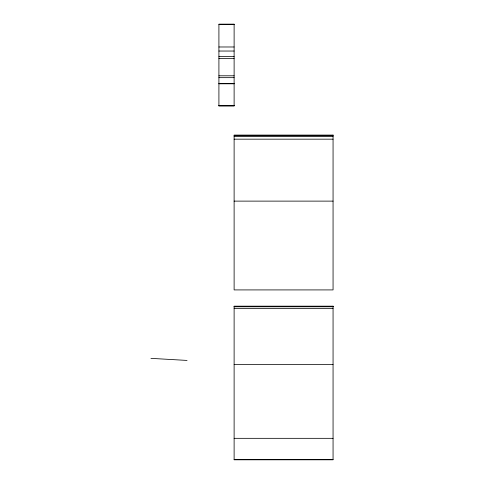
<?xml version="1.0" encoding="UTF-8"?>
<svg xmlns="http://www.w3.org/2000/svg" width="484" height="484" viewBox="0 0 484 484"><rect width="100%" height="100%" fill="white"/><g stroke="black" fill="none" stroke-linecap="round" stroke-linejoin="round"><path stroke-width="0.73" d="M218.913 24.309L234.117 24.309M218.913 46.984L234.117 46.984M218.913 51.038L234.117 51.038M218.913 56.622L234.117 56.622M218.913 58.376L234.117 58.376M218.913 75.794L234.117 75.794M218.913 77.658L234.117 77.658M218.913 83.575L234.117 83.575M218.913 83.793L234.117 83.793M218.913 105.403L234.117 105.403M218.913 105.621L234.117 105.621M234.117 135.683L333.059 135.683M234.117 136.488L333.059 136.488M234.117 139.174L333.059 139.174M234.117 201.12L333.059 201.12M234.117 306.372L333.059 306.372M234.117 306.777L333.059 306.777M234.117 308.635L333.059 308.635M234.117 364.603L333.059 364.603M234.117 438.329L333.059 438.329M234.117 459.6L333.059 459.6M150.941 358.354L187.048 360.429M234.117 24.2L218.913 24.2L218.913 106.05L234.117 106.05L234.117 24.2M333.059 135.078L234.117 135.078L234.117 289.916L333.059 289.916L333.059 135.078M333.059 306.172L234.117 306.172L234.117 459.8L333.059 459.8L333.059 306.172"/></g></svg>
